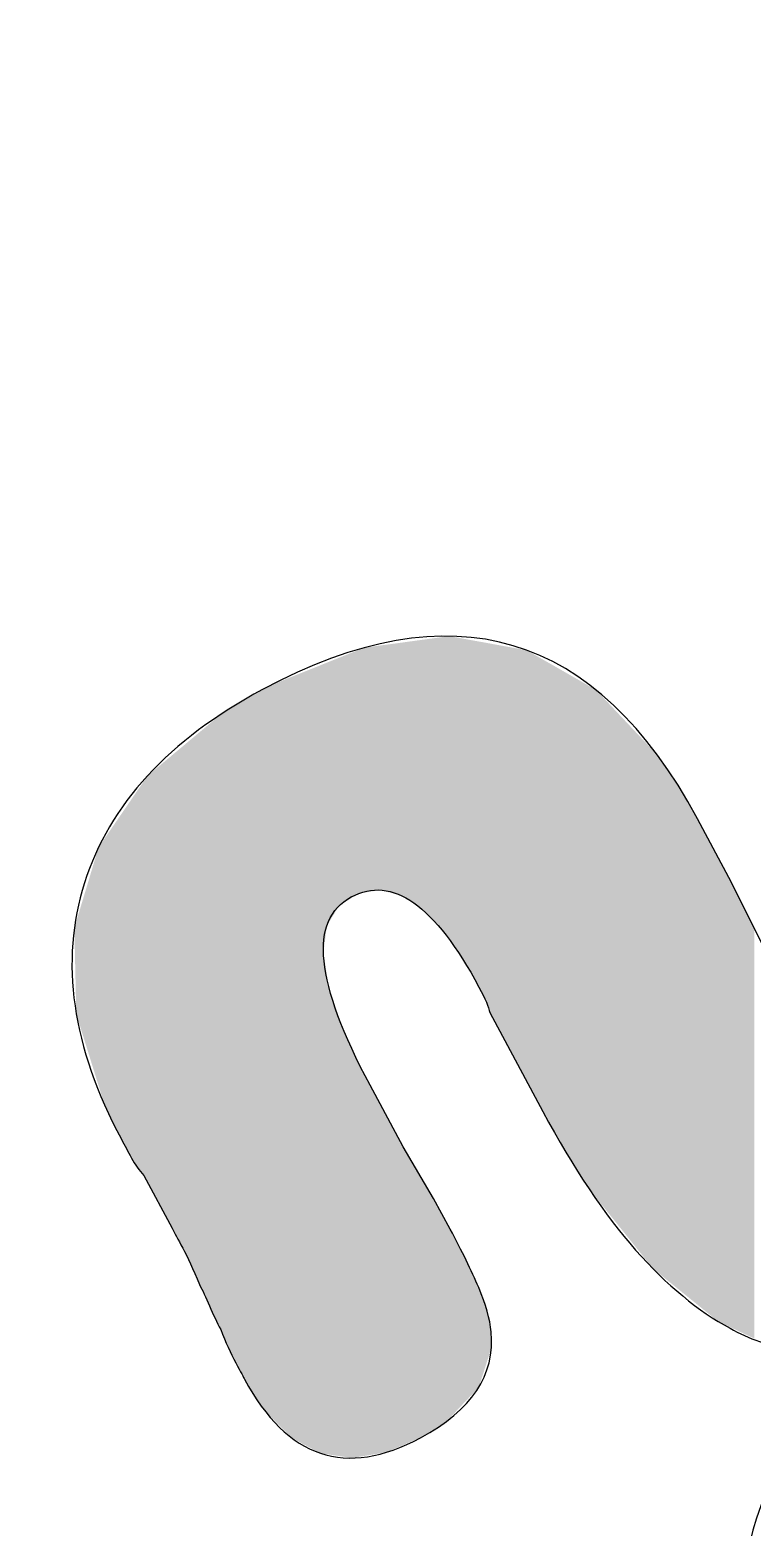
# Model space of a CAD drawing. Extents: x 57 to 94.3, y -56 to -38.7.
# Drawn here: x 60.927 to 63.07, y -51.742 to -47.299 of the extents above; entities that cross this region are included whole.
import ezdxf

# ---------------------------------------------------------------- set-up
doc = ezdxf.new("R2010")
doc.units = 0
doc.layers.add('LAYER_5', color=7, linetype='CONTINUOUS')

# ---------------------------------------------------------------- blocks, each defined once
blk = doc.blocks.new('*U8')
at = {"layer": 'LAYER_5', "color": 7}
for points in [[(61.9035, -49.8618), (61.8833, -49.1468), (61.9035, -49.1387)], [(61.9194, -49.8593), (61.9035, -49.1387), (61.9194, -49.1324)], [(61.9035, -49.8618), (61.9035, -49.1387), (61.9194, -49.8593)], [(61.9217, -49.8589), (61.9194, -49.1324), (61.9217, -49.1321)], [(61.9194, -49.8593), (61.9194, -49.1324), (61.9217, -49.8589)], [(61.9593, -49.8529), (61.9217, -49.1321), (61.9593, -49.1269)], [(61.9217, -49.8589), (61.9217, -49.1321), (61.9593, -49.8529)], [(61.967, -49.8517), (61.9593, -49.1269), (61.967, -49.1259)], [(61.9593, -49.8529), (61.9593, -49.1269), (61.967, -49.8517)], [(61.9858, -49.8567), (61.967, -49.1259), (61.9858, -49.1233)], [(61.967, -49.8517), (61.967, -49.1259), (61.9858, -49.8567)], [(62.0078, -49.8627), (61.9858, -49.1233), (62.0078, -49.1204)], [(61.9858, -49.8567), (61.9858, -49.1233), (62.0078, -49.8627)], [(62.0313, -49.869), (62.0078, -49.1204), (62.0313, -49.1172)], [(62.0078, -49.8627), (62.0078, -49.1204), (62.0313, -49.869)], [(62.0346, -49.8713), (62.0313, -49.1172), (62.0346, -49.1167)], [(62.0313, -49.869), (62.0313, -49.1172), (62.0346, -49.8713)], [(62.0594, -49.8883), (62.0346, -49.1167), (62.0594, -49.1133)], [(62.0346, -49.8713), (62.0346, -49.1167), (62.0594, -49.8883)], [(62.0934, -49.9116), (62.0594, -49.1133), (62.0934, -49.1087)], [(62.0594, -49.8883), (62.0594, -49.1133), (62.0934, -49.9116)], [(62.0964, -49.9137), (62.0934, -49.1087), (62.0964, -49.1083)], [(62.0934, -49.9116), (62.0934, -49.1087), (62.0964, -49.9137)], [(62.1042, -49.9223), (62.0964, -49.1083), (62.1042, -49.1072)], [(62.0964, -49.9137), (62.0964, -49.1083), (62.1042, -49.9223)], [(62.1254, -49.9454), (62.1042, -49.1072), (62.1254, -49.1044)], [(62.1042, -49.9223), (62.1042, -49.1072), (62.1254, -49.9454)], [(62.1408, -49.9622), (62.1254, -49.1044), (62.1408, -49.1023)], [(62.1254, -49.9454), (62.1254, -49.1044), (62.1408, -49.9622)], [(62.1623, -49.9858), (62.1408, -49.1023), (62.1623, -49.0993)], [(62.1408, -49.9622), (62.1408, -49.1023), (62.1623, -49.9858)], [(62.1633, -49.9873), (62.1623, -49.0993), (62.1633, -49.0992)], [(62.1623, -49.9858), (62.1623, -49.0993), (62.1633, -49.9873)], [(62.1718, -50), (62.1633, -49.0992), (62.1718, -49.098)], [(62.1633, -49.9873), (62.1633, -49.0992), (62.1718, -50)], [(62.1718, -50), (62.1718, -49.098), (62.1808, -50.0134)], [(62.1808, -50.0134), (62.1718, -49.098), (62.1808, -49.0997)], [(62.1808, -50.0134), (62.1808, -49.0997), (62.229, -50.0853)], [(62.229, -50.0853), (62.1808, -49.0997), (62.229, -49.1085)], [(62.229, -50.0853), (62.229, -49.1085), (62.2416, -50.1077)], [(62.2416, -50.1077), (62.229, -49.1085), (62.2416, -49.1108)], [(62.2416, -50.1077), (62.2416, -49.1108), (62.2593, -50.139)], [(62.2593, -50.139), (62.2416, -49.1108), (62.2593, -49.114)], [(62.2593, -50.139), (62.2593, -49.114), (62.26, -50.1404)], [(62.26, -50.1404), (62.2593, -49.114), (62.26, -49.1141)], [(62.26, -50.1404), (62.26, -49.1141), (62.2646, -50.1491)], [(62.2646, -50.1491), (62.26, -49.1141), (62.2646, -49.1149)], [(62.2646, -50.1491), (62.2646, -49.1149), (62.2795, -50.1797)], [(62.2795, -50.1797), (62.2646, -49.1149), (62.2795, -49.1176)], [(62.2795, -50.1797), (62.2795, -49.1176), (62.2818, -50.1854)], [(62.2818, -50.1854), (62.2795, -49.1176), (62.2818, -49.1181)], [(62.2818, -50.1854), (62.2818, -49.1181), (62.2925, -50.2125)], [(62.2925, -50.2125), (62.2818, -49.1181), (62.2925, -49.12)], [(62.2925, -50.2125), (62.2925, -49.12), (62.2954, -50.2199)], [(62.2954, -50.2199), (62.2925, -49.12), (62.2954, -49.1205)], [(62.2954, -50.2199), (62.2954, -49.1205), (62.2968, -50.2234)], [(62.2968, -50.2234), (62.2954, -49.1205), (62.2968, -49.1208)], [(62.2968, -50.2234), (62.2968, -49.1208), (62.2984, -50.2275)], [(62.2984, -50.2275), (62.2968, -49.1208), (62.2984, -49.1211)], [(62.2984, -50.2275), (62.2984, -49.1211), (62.3631, -50.3479)], [(62.3631, -50.3479), (62.2984, -49.1211), (62.3631, -49.1329)], [(62.3631, -50.3479), (62.3631, -49.1329), (62.401, -50.4187)], [(62.401, -50.4187), (62.3631, -49.1329), (62.401, -49.1398)], [(61.7982, -51.5243), (61.7893, -49.1845), (61.7982, -49.1809)], [(61.8085, -49.9574), (61.7982, -49.1809), (61.8085, -49.1768)], [(61.7982, -50.0372), (61.7982, -49.1809), (61.8085, -49.9574)], [(61.8137, -49.9489), (61.8085, -49.1768), (61.8137, -49.1747)], [(61.8085, -49.9574), (61.8085, -49.1768), (61.8137, -49.9489)], [(61.8444, -49.8987), (61.8137, -49.1747), (61.8444, -49.1624)], [(61.8137, -49.9489), (61.8137, -49.1747), (61.8444, -49.8987)], [(61.8548, -49.8922), (61.8444, -49.1624), (61.8548, -49.1582)], [(61.8444, -49.8987), (61.8444, -49.1624), (61.8548, -49.8922)], [(61.8833, -49.8744), (61.8548, -49.1582), (61.8833, -49.1468)], [(61.8548, -49.8922), (61.8548, -49.1582), (61.8833, -49.8744)], [(61.8833, -49.8744), (61.8833, -49.1468), (61.9035, -49.8618)], [(62.401, -50.4187), (62.401, -49.1398), (62.4347, -50.4814)], [(62.4347, -50.4814), (62.401, -49.1398), (62.4347, -49.159)], [(62.4347, -50.4814), (62.4347, -49.159), (62.4491, -50.5083)], [(62.4491, -50.5083), (62.4347, -49.159), (62.4491, -49.1673)], [(62.4491, -50.5083), (62.4491, -49.1673), (62.492, -50.5858)], [(62.492, -50.5858), (62.4491, -49.1673), (62.492, -49.1918)], [(61.7038, -51.4774), (61.6436, -49.2428), (61.7038, -49.2187)], [(61.7893, -51.523), (61.7038, -49.2187), (61.7893, -49.1845)], [(61.7038, -51.4774), (61.7038, -49.2187), (61.7893, -51.523)], [(61.7893, -51.523), (61.7893, -49.1845), (61.7982, -51.5243)], [(62.492, -50.5858), (62.492, -49.1918), (62.5864, -50.7387)], [(62.5864, -50.7387), (62.492, -49.1918), (62.5864, -49.2458)], [(61.6268, -51.4005), (61.5641, -49.2892), (61.6268, -49.2526)], [(61.6436, -51.4173), (61.6268, -49.2526), (61.6436, -49.2428)], [(61.6268, -51.4005), (61.6268, -49.2526), (61.6436, -51.4173)], [(61.6436, -51.4173), (61.6436, -49.2428), (61.7038, -51.4774)], [(62.5864, -50.7387), (62.5864, -49.2458), (62.607, -50.7642)], [(62.607, -50.7642), (62.5864, -49.2458), (62.607, -49.2576)], [(62.607, -50.7642), (62.607, -49.2576), (62.7769, -50.9758)], [(62.7769, -50.9758), (62.607, -49.2576), (62.7769, -49.4379)], [(61.5432, -51.2643), (61.4944, -49.3297), (61.5432, -49.3013)], [(61.5622, -51.2996), (61.5432, -49.3013), (61.5622, -49.2903)], [(61.5432, -51.2643), (61.5432, -49.3013), (61.5622, -51.2996)], [(61.5641, -51.3031), (61.5622, -49.2903), (61.5641, -49.2892)], [(61.5622, -51.2996), (61.5622, -49.2903), (61.5641, -51.3031)], [(61.5641, -51.3031), (61.5641, -49.2892), (61.6268, -51.4005)], [(61.4849, -51.1395), (61.4408, -49.3746), (61.4849, -49.3377)], [(61.4944, -51.1599), (61.4849, -49.3377), (61.4944, -49.3297)], [(61.4849, -51.1395), (61.4849, -49.3377), (61.4944, -51.1599)], [(61.4944, -51.1599), (61.4944, -49.3297), (61.5432, -51.2643)], [(61.4408, -51.0432), (61.3806, -49.4251), (61.4408, -49.3746)], [(61.4408, -51.0432), (61.4408, -49.3746), (61.4849, -51.1395)], [(61.3566, -50.8696), (61.3488, -49.4517), (61.3566, -49.4452)], [(61.3806, -50.9142), (61.3566, -49.4452), (61.3806, -49.4251)], [(61.3566, -50.8696), (61.3566, -49.4452), (61.3806, -50.9142)], [(61.3806, -50.9142), (61.3806, -49.4251), (61.4408, -51.0432)], [(62.7769, -50.9758), (62.7769, -49.4379), (62.7897, -50.9861)], [(62.7897, -50.9861), (62.7769, -49.4379), (62.7897, -49.4514)], [(61.3224, -50.8059), (61.2811, -49.5084), (61.3224, -49.4738)], [(61.3488, -50.855), (61.3224, -49.4738), (61.3488, -49.4517)], [(61.3224, -50.8059), (61.3224, -49.4738), (61.3488, -50.855)], [(61.3488, -50.855), (61.3488, -49.4517), (61.3566, -50.8696)], [(62.7897, -50.9861), (62.7897, -49.4514), (62.8723, -51.0531)], [(62.8723, -51.0531), (62.7897, -49.4514), (62.8723, -49.5769)], [(61.2623, -50.6958), (61.2368, -49.5701), (61.2623, -49.533)], [(61.2765, -50.7209), (61.2623, -49.533), (61.2765, -49.5122)], [(61.2623, -50.6958), (61.2623, -49.533), (61.2765, -50.7209)], [(61.2811, -50.7289), (61.2765, -49.5122), (61.2811, -49.5084)], [(61.2765, -50.7209), (61.2765, -49.5122), (61.2811, -50.7289)], [(61.2811, -50.7289), (61.2811, -49.5084), (61.3224, -50.8059)], [(61.2368, -50.661), (61.2152, -49.6017), (61.2368, -49.5701)], [(61.2368, -50.661), (61.2368, -49.5701), (61.2623, -50.6958)], [(62.8723, -51.0531), (62.8723, -49.5769), (62.908, -51.082)], [(62.908, -51.082), (62.8723, -49.5769), (62.908, -49.6402)], [(61.199, -50.5914), (61.1821, -49.65), (61.199, -49.6254)], [(61.2002, -50.5937), (61.199, -49.6254), (61.2002, -49.6236)], [(61.199, -50.5914), (61.199, -49.6254), (61.2002, -50.5937)], [(61.205, -50.6028), (61.2002, -49.6236), (61.205, -49.6165)], [(61.2002, -50.5937), (61.2002, -49.6236), (61.205, -50.6028)], [(61.2152, -50.6217), (61.205, -49.6165), (61.2152, -49.6017)], [(61.205, -50.6028), (61.205, -49.6165), (61.2152, -50.6217)], [(61.2152, -50.6217), (61.2152, -49.6017), (61.2368, -50.661)], [(61.1821, -50.5592), (61.1488, -49.6985), (61.1821, -49.65)], [(61.1821, -50.5592), (61.1821, -49.65), (61.199, -50.5914)], [(62.908, -51.082), (62.908, -49.6402), (62.9086, -51.0825)], [(62.9086, -51.0825), (62.908, -49.6402), (62.9086, -49.6414)], [(62.9086, -51.0825), (62.9086, -49.6414), (62.9204, -51.0921)], [(62.9204, -51.0921), (62.9086, -49.6414), (62.9204, -49.6634)], [(62.9204, -51.0921), (62.9204, -49.6634), (62.9683, -51.1308)], [(62.9683, -51.1308), (62.9204, -49.6634), (62.9683, -49.7524)], [(61.1488, -50.4894), (61.1311, -49.7244), (61.1488, -49.6985)], [(61.1488, -50.4894), (61.1488, -49.6985), (61.1821, -50.5592)], [(61.1311, -50.4325), (61.0647, -49.9449), (61.1311, -49.7244)], [(61.1311, -50.4325), (61.1311, -49.7244), (61.1488, -50.4894)], [(62.9683, -51.1308), (62.9683, -49.7524), (62.9696, -51.132)], [(62.9696, -51.132), (62.9683, -49.7524), (62.9696, -49.755)], [(62.9696, -51.132), (62.9696, -49.755), (63.0071, -51.1496)], [(63.0071, -51.1496), (62.9696, -49.755), (63.0071, -49.8247)], [(63.0071, -51.1496), (63.0071, -49.8247), (63.0261, -51.1586)], [(63.0261, -51.1586), (63.0071, -49.8247), (63.0261, -49.8625)], [(63.0261, -51.1586), (63.0261, -49.8625), (63.0384, -51.1644)], [(63.0384, -51.1644), (63.0261, -49.8625), (63.0384, -49.8872)], [(63.0384, -51.1644), (63.0384, -49.8872), (63.0584, -51.1738)], [(63.0584, -51.1738), (63.0384, -49.8872), (63.0584, -49.9275)], [(63.0584, -51.1738), (63.0584, -49.9275), (63.0632, -51.1761)], [(63.0632, -51.1761), (63.0584, -49.9275), (63.0632, -49.9372)], [(63.0632, -51.1761), (63.0632, -49.9372), (63.0771, -51.1826)], [(63.0771, -51.1826), (63.0632, -49.9372), (63.0771, -49.9651)], [(61.0647, -50.2193), (61.059, -49.9638), (61.0647, -49.9449)], [(61.0647, -50.2193), (61.0647, -49.9449), (61.1311, -50.4325)], [(61.7982, -51.5243), (61.7982, -50.0372), (61.8085, -51.5258)], [(61.8085, -51.5258), (61.7982, -50.0372), (61.8085, -50.1039)], [(61.8085, -51.5258), (61.8085, -50.1039), (61.8137, -51.5266)], [(61.8137, -51.5266), (61.8085, -50.1039), (61.8137, -50.1379)], [(61.8137, -51.5266), (61.8137, -50.1379), (61.8444, -51.5312)], [(61.8444, -51.5312), (61.8137, -50.1379), (61.8444, -50.2288)], [(61.8444, -51.5312), (61.8444, -50.2288), (61.8548, -51.5328)], [(61.8548, -51.5328), (61.8444, -50.2288), (61.8548, -50.2597)], [(61.8548, -51.5328), (61.8548, -50.2597), (61.8833, -51.5371)], [(61.8833, -51.5371), (61.8548, -50.2597), (61.8833, -50.3205)], [(61.8833, -51.5371), (61.8833, -50.3205), (61.9035, -51.5337)], [(61.9035, -51.5337), (61.8833, -50.3205), (61.9035, -50.3636)], [(61.9035, -51.5337), (61.9035, -50.3636), (61.9194, -51.531)], [(61.9194, -51.531), (61.9035, -50.3636), (61.9194, -50.3975)], [(61.9194, -51.531), (61.9194, -50.3975), (61.9217, -51.5306)], [(61.9217, -51.5306), (61.9194, -50.3975), (61.9217, -50.4025)], [(61.9217, -51.5306), (61.9217, -50.4025), (61.9593, -51.5243)], [(61.9593, -51.5243), (61.9217, -50.4025), (61.9593, -50.4731)], [(61.9593, -51.5243), (61.9593, -50.4731), (61.967, -51.523)], [(61.967, -51.523), (61.9593, -50.4731), (61.967, -50.4873)], [(61.967, -51.523), (61.967, -50.4873), (61.9858, -51.5199)], [(61.9858, -51.5199), (61.967, -50.4873), (61.9858, -50.5224)], [(61.9858, -51.5199), (61.9858, -50.5224), (62.0078, -51.5103)], [(62.0078, -51.5103), (61.9858, -50.5224), (62.0078, -50.5635)], [(62.0078, -51.5103), (62.0078, -50.5635), (62.0313, -51.5001)], [(62.0313, -51.5001), (62.0078, -50.5635), (62.0313, -50.6072)], [(62.0313, -51.5001), (62.0313, -50.6072), (62.0346, -51.4986)], [(62.0346, -51.4986), (62.0313, -50.6072), (62.0346, -50.6134)], [(62.0346, -51.4986), (62.0346, -50.6134), (62.0594, -51.4879)], [(62.0594, -51.4879), (62.0346, -50.6134), (62.0594, -50.6553)], [(62.0594, -51.4879), (62.0594, -50.6553), (62.0934, -51.4731)], [(62.0934, -51.4731), (62.0594, -50.6553), (62.0934, -50.7127)], [(62.0934, -51.4731), (62.0934, -50.7127), (62.0964, -51.4712)], [(62.0964, -51.4712), (62.0934, -50.7127), (62.0964, -50.7178)], [(62.0964, -51.4712), (62.0964, -50.7178), (62.1042, -51.4662)], [(62.1042, -51.4662), (62.0964, -50.7178), (62.1042, -50.7311)], [(62.1042, -51.4662), (62.1042, -50.7311), (62.1254, -51.4527)], [(62.1254, -51.4527), (62.1042, -50.7311), (62.1254, -50.7668)], [(62.1254, -51.4527), (62.1254, -50.7668), (62.1408, -51.4429)], [(62.1408, -51.4429), (62.1254, -50.7668), (62.1408, -50.7955)], [(62.1408, -51.4429), (62.1408, -50.7955), (62.1623, -51.4292)], [(62.1623, -51.4292), (62.1408, -50.7955), (62.1623, -50.8356)], [(62.1623, -51.4292), (62.1623, -50.8356), (62.1633, -51.4286)], [(62.1633, -51.4286), (62.1623, -50.8356), (62.1633, -50.8375)], [(62.1633, -51.4286), (62.1633, -50.8375), (62.1718, -51.4196)], [(62.1718, -51.4196), (62.1633, -50.8375), (62.1718, -50.8534)], [(62.1718, -51.4196), (62.1718, -50.8534), (62.1808, -51.41)], [(62.1808, -51.41), (62.1718, -50.8534), (62.1808, -50.8702)], [(62.1808, -51.41), (62.1808, -50.8702), (62.229, -51.3592)], [(62.229, -51.3592), (62.1808, -50.8702), (62.229, -50.9667)], [(62.229, -51.3592), (62.229, -50.9667), (62.2416, -51.3458)], [(62.2416, -51.3458), (62.229, -50.9667), (62.2416, -50.9921)], [(62.2416, -51.3458), (62.2416, -50.9921), (62.2593, -51.3272)], [(62.2593, -51.3272), (62.2416, -50.9921), (62.2593, -51.0365)], [(62.2593, -51.3272), (62.2593, -51.0365), (62.26, -51.3248)], [(62.26, -51.3248), (62.2593, -51.0365), (62.26, -51.0385)], [(62.26, -51.3248), (62.26, -51.0385), (62.2646, -51.3104)], [(62.2646, -51.3104), (62.26, -51.0385), (62.2646, -51.0501)], [(62.2646, -51.3104), (62.2646, -51.0501), (62.2795, -51.2637)], [(62.2795, -51.2637), (62.2646, -51.0501), (62.2795, -51.0877)], [(62.2795, -51.2637), (62.2795, -51.0877), (62.2818, -51.2566)], [(62.2818, -51.2566), (62.2795, -51.0877), (62.2818, -51.0934)], [(62.2818, -51.2566), (62.2818, -51.0934), (62.2925, -51.2231)], [(62.2925, -51.2231), (62.2818, -51.0934), (62.2925, -51.1372)], [(62.2925, -51.2231), (62.2925, -51.1372), (62.2954, -51.2139)], [(62.2954, -51.2139), (62.2925, -51.1372), (62.2954, -51.1574)], [(62.2954, -51.2139), (62.2954, -51.1574), (62.2968, -51.2096)]]:
    blk.add_solid(points, dxfattribs=at)
blk = doc.blocks.new('BLOCK_2')
at = {"layer": 'LAYER_5'}
for points, knots in [([(63.2475, -51.4003), (63.2687, -51.3664), (63.2909, -51.3376), (63.3145, -51.3138), (63.3383, -51.2897), (63.3639, -51.262), (63.3917, -51.2303), (63.3188, -51.2301), (63.2501, -51.225), (63.1856, -51.2148), (63.1212, -51.2045), (63.0611, -51.1834), (63.0049, -51.1521), (62.9107, -51.1018), (62.8174, -51.0243), (62.7247, -50.9199), (62.6322, -50.8153), (62.5404, -50.6784), (62.4492, -50.5085), (62.4492, -50.5085), (62.2916, -50.2149), (62.2916, -50.2149), (62.289, -50.1995), (62.2782, -50.1744), (62.2596, -50.1396), (62.1287, -49.8958), (62.0024, -49.8068), (61.8806, -49.8722), (61.7544, -49.9399), (61.773, -50.126), (61.9366, -50.4307), (61.9366, -50.4307), (62.0346, -50.6134), (62.0346, -50.6134), (62.0346, -50.6134), (62.1252, -50.7666), (62.1252, -50.7666), (62.1252, -50.7666), (62.1743, -50.858), (62.1743, -50.858), (62.2095, -50.9232), (62.2375, -50.9809), (62.2589, -51.0312), (62.2803, -51.0813), (62.2927, -51.1252), (62.2959, -51.1628), (62.3085, -51.2904), (62.2386, -51.3953), (62.0863, -51.477), (61.8644, -51.5962), (61.6903, -51.5383), (61.5642, -51.3033), (61.5618, -51.2988), (61.553, -51.2825), (61.5378, -51.2542), (61.5227, -51.226), (61.508, -51.1933), (61.4936, -51.1562), (61.4819, -51.1343), (61.4708, -51.1109), (61.4602, -51.0859), (61.4495, -51.0606), (61.4393, -51.0394), (61.43, -51.022), (61.4111, -50.9762), (61.3945, -50.9402), (61.3806, -50.9142), (61.3665, -50.888), (61.3559, -50.8686), (61.3491, -50.8555), (61.3491, -50.8555), (61.2648, -50.6987), (61.2648, -50.6987), (61.2512, -50.6836), (61.2392, -50.6663), (61.2286, -50.6469), (61.2181, -50.6272), (61.2082, -50.6086), (61.1988, -50.5912), (61.0516, -50.3172), (61.0151, -50.0636), (61.0889, -49.8306), (61.1628, -49.5975), (61.3391, -49.4061), (61.6174, -49.2566), (62.1788, -48.9553), (62.6089, -49.0831), (62.908, -49.6402), (62.908, -49.6402), (63.0096, -49.8293), (63.0096, -49.8293), (63.0096, -49.8293), (63.1152, -50.0417), (63.1152, -50.0417), (63.1152, -50.0417), (63.1887, -50.1788), (63.1887, -50.1788), (63.3265, -50.4355), (63.4566, -50.5733), (63.5785, -50.5917), (63.7102, -50.6277), (63.9279, -50.564), (64.2328, -50.4005), (64.2328, -50.4005), (64.8136, -50.0886), (64.8136, -50.0886), (64.8746, -50.0559), (64.877, -49.9873), (64.8208, -49.8829), (64.8208, -49.8829), (64.5614, -49.3999), (64.5614, -49.3999), (64.4798, -49.2475), (64.415, -49.1295), (64.3675, -49.0459), (64.3196, -48.9622), (64.29, -48.9095), (64.2782, -48.8878), (64.2782, -48.8878), (64.2817, -48.8942), (64.2817, -48.8942), (64.158, -48.7476), (64.0443, -48.7023), (63.9396, -48.7583), (63.9003, -48.7795), (63.8659, -48.8034), (63.8357, -48.831), (63.7732, -48.8814), (63.7157, -48.9207), (63.6635, -48.9486), (63.459, -49.0585), (63.3029, -49.0132), (63.1955, -48.813), (63.0833, -48.6043), (63.1579, -48.4298), (63.419, -48.2896), (63.4301, -48.2892), (63.4399, -48.2868), (63.4485, -48.282), (63.4747, -48.268), (63.4978, -48.2586), (63.5174, -48.2536), (63.5174, -48.2536), (63.8748, -48.1206), (63.8748, -48.1206), (63.9492, -48.0918), (64.0133, -48.0656), (64.0681, -48.042), (64.1225, -48.0183), (64.1739, -47.9936), (64.2217, -47.968), (64.2479, -47.954), (64.2834, -47.929), (64.3289, -47.8935), (64.3744, -47.8579), (64.4219, -47.8212), (64.4715, -47.7833), (64.5211, -47.7454), (64.5704, -47.7065), (64.619, -47.6663), (64.6675, -47.6264), (64.7103, -47.5936), (64.7471, -47.5682), (64.795, -47.5425), (64.8319, -47.5199), (64.8577, -47.5003), (64.8839, -47.4808), (64.9349, -47.4588), (65.0117, -47.4345), (65.2639, -47.2991), (65.4461, -47.3358), (65.5584, -47.5446), (65.6611, -47.7361), (65.6125, -47.8856), (65.4124, -47.9931), (65.4079, -47.9953), (65.401, -47.9978), (65.391, -48.0003), (65.381, -48.0028), (65.3676, -48.0086), (65.35, -48.0181), (65.3369, -48.025), (65.319, -48.0332), (65.2959, -48.0427), (65.2732, -48.0522), (65.2508, -48.0629), (65.2291, -48.0746), (65.205, -48.0818), (65.1816, -48.0903), (65.1585, -48.0999), (65.1357, -48.1092), (65.1133, -48.1199), (65.0916, -48.1316), (64.9525, -48.2064), (64.9504, -48.3698), (65.0858, -48.6224), (65.0858, -48.6224), (66.4349, -51.1354), (66.4349, -51.1354), (66.5658, -51.3789), (66.7022, -51.4711), (66.8442, -51.4118), (66.8417, -51.4074), (66.8597, -51.3936), (66.8976, -51.3705), (66.9354, -51.3473), (66.964, -51.3276), (66.9837, -51.3116), (67.0075, -51.2932), (67.034, -51.2747), (67.0633, -51.2563), (67.0925, -51.2377), (67.118, -51.2225), (67.1397, -51.211), (67.2183, -51.169), (67.3037, -51.1609), (67.3961, -51.1869), (67.4884, -51.2129), (67.5545, -51.2628), (67.5942, -51.3369), (67.7041, -51.5414), (67.6307, -51.7126), (67.3737, -51.8506), (67.3651, -51.8552), (67.3509, -51.8628), (67.3313, -51.8733), (67.3117, -51.8838), (67.292, -51.8914), (67.2724, -51.8966), (67.2179, -51.9202), (67.1618, -51.9434), (67.1036, -51.966), (67.046, -51.9887), (66.9919, -52.0106), (66.9417, -52.0321), (66.8958, -52.0511), (66.8473, -52.073), (66.7959, -52.0976), (66.7449, -52.1222), (66.6888, -52.151), (66.6278, -52.1837), (66.5668, -52.2165), (66.5055, -52.2507), (66.4435, -52.2869), (66.3815, -52.3229), (66.315, -52.3629), (66.2433, -52.407), (66.2433, -52.407), (66.2041, -52.428), (66.2041, -52.428), (66.2041, -52.428), (65.7414, -52.71), (65.7414, -52.71), (65.6656, -52.7563), (65.5901, -52.8009), (65.515, -52.8441), (65.4403, -52.887), (65.37, -52.9263), (65.3045, -52.9613), (64.3168, -53.4915), (63.6185, -53.3759), (63.2098, -52.6144), (62.9691, -52.1662), (62.9819, -51.7615), (63.2475, -51.4003)], [0, 0, 0, 0, 1, 1, 1, 2, 2, 2, 3, 3, 3, 4, 4, 4, 5, 5, 5, 6, 6, 6, 7, 7, 7, 8, 8, 8, 9, 9, 9, 10, 10, 10, 11, 11, 11, 12, 12, 12, 13, 13, 13, 14, 14, 14, 15, 15, 15, 16, 16, 16, 17, 17, 17, 18, 18, 18, 19, 19, 19, 20, 20, 20, 21, 21, 21, 22, 22, 22, 23, 23, 23, 24, 24, 24, 25, 25, 25, 26, 26, 26, 27, 27, 27, 28, 28, 28, 29, 29, 29, 30, 30, 30, 31, 31, 31, 32, 32, 32, 33, 33, 33, 34, 34, 34, 35, 35, 35, 36, 36, 36, 37, 37, 37, 38, 38, 38, 39, 39, 39, 40, 40, 40, 41, 41, 41, 42, 42, 42, 43, 43, 43, 44, 44, 44, 45, 45, 45, 46, 46, 46, 47, 47, 47, 48, 48, 48, 49, 49, 49, 50, 50, 50, 51, 51, 51, 52, 52, 52, 53, 53, 53, 54, 54, 54, 55, 55, 55, 56, 56, 56, 57, 57, 57, 58, 58, 58, 59, 59, 59, 60, 60, 60, 61, 61, 61, 62, 62, 62, 63, 63, 63, 64, 64, 64, 65, 65, 65, 66, 66, 66, 67, 67, 67, 68, 68, 68, 69, 69, 69, 70, 70, 70, 71, 71, 71, 72, 72, 72, 73, 73, 73, 74, 74, 74, 75, 75, 75, 76, 76, 76, 77, 77, 77, 78, 78, 78, 79, 79, 79, 80, 80, 80, 81, 81, 81, 82, 82, 82, 83, 83, 83, 84, 84, 84, 85, 85, 85, 86, 86, 86, 87, 87, 87, 88, 88, 88, 88]), ([(61.7483, -53.7125), (61.8975, -53.9512), (62.0417, -54.0327), (62.181, -53.9574), (62.1867, -53.948), (62.2012, -53.9361), (62.2243, -53.9218), (62.2472, -53.9073), (62.2699, -53.8901), (62.2925, -53.8703), (62.2925, -53.8703), (62.2863, -53.8742), (62.2863, -53.8742), (62.3538, -53.8145), (62.4107, -53.7704), (62.4567, -53.7416), (62.6494, -53.6212), (62.8032, -53.6531), (62.9185, -53.8374), (63.0415, -54.0343), (62.9772, -54.2112), (62.7259, -54.3683), (62.7176, -54.3734), (62.704, -54.3819), (62.6851, -54.3938), (62.6663, -54.4055), (62.6472, -54.4144), (62.6279, -54.4208), (62.6279, -54.4208), (62.2861, -54.5731), (62.2861, -54.5731), (62.2224, -54.6013), (62.1587, -54.6323), (62.0954, -54.6661), (62.032, -54.6998), (61.9669, -54.7377), (61.8998, -54.7796), (61.7952, -54.8451), (61.6901, -54.9193), (61.5849, -55.0027), (61.5849, -55.0027), (61.2166, -55.294), (61.2166, -55.294), (61.1815, -55.3217), (61.1384, -55.3529), (61.0874, -55.3878), (61.0364, -55.4225), (60.9794, -55.4597), (60.9165, -55.4989), (60.5314, -55.7396), (60.1769, -55.8853), (59.8532, -55.9361), (59.4183, -56.0042), (58.9936, -55.9258), (58.5795, -55.7013), (58.1654, -55.4765), (57.8118, -55.1298), (57.5188, -54.6607), (57.2726, -54.267), (57.1219, -53.8486), (57.0665, -53.4059), (57.0423, -53.1995), (57.047, -53.0016), (57.0799, -52.8121), (57.113, -52.6225), (57.1703, -52.444), (57.252, -52.2766), (57.3562, -52.0892), (57.493, -51.9074), (57.6626, -51.7316), (57.8323, -51.5557), (58.0302, -51.397), (58.2564, -51.2558), (58.3026, -51.227), (58.3492, -51.1993), (58.3966, -51.1726), (58.444, -51.1459), (58.492, -51.1202), (58.5406, -51.0956), (58.5406, -51.0956), (58.9788, -50.8742), (58.9788, -50.8742), (59.1249, -50.8003), (59.2734, -50.7163), (59.4241, -50.6221), (59.554, -50.5409), (59.6548, -50.4693), (59.7264, -50.4071), (59.7264, -50.4071), (59.9881, -50.1825), (59.9881, -50.1825), (60.0048, -50.172), (60.0182, -50.1608), (60.028, -50.1487), (60.028, -50.1487), (60.0845, -50.1134), (60.0845, -50.1134), (60.3276, -49.9615), (60.5105, -49.984), (60.6335, -50.1809), (60.6859, -50.2646), (60.7, -50.3504), (60.6762, -50.4381), (60.6525, -50.5258), (60.6008, -50.5945), (60.5212, -50.6443), (60.4709, -50.6756), (60.4063, -50.7073), (60.3272, -50.7392), (60.3105, -50.7497), (60.2931, -50.759), (60.275, -50.7674), (60.257, -50.7757), (60.2375, -50.7866), (60.2165, -50.7997), (60.0783, -50.8861), (60.085, -51.0506), (60.2368, -51.2937), (60.2368, -51.2937), (61.7483, -53.7125), (61.7483, -53.7125)], [0, 0, 0, 0, 1, 1, 1, 2, 2, 2, 3, 3, 3, 4, 4, 4, 5, 5, 5, 6, 6, 6, 7, 7, 7, 8, 8, 8, 9, 9, 9, 10, 10, 10, 11, 11, 11, 12, 12, 12, 13, 13, 13, 14, 14, 14, 15, 15, 15, 16, 16, 16, 17, 17, 17, 18, 18, 18, 19, 19, 19, 20, 20, 20, 21, 21, 21, 22, 22, 22, 23, 23, 23, 24, 24, 24, 25, 25, 25, 26, 26, 26, 27, 27, 27, 28, 28, 28, 29, 29, 29, 30, 30, 30, 31, 31, 31, 32, 32, 32, 33, 33, 33, 34, 34, 34, 35, 35, 35, 36, 36, 36, 37, 37, 37, 38, 38, 38, 39, 39, 39, 40, 40, 40, 40]), ([(59.4837, -51.6682), (59.3947, -51.5257), (59.2749, -51.4783), (59.124, -51.5261), (59.0744, -51.5395), (58.9092, -51.6341), (58.6286, -51.8094), (58.4109, -51.9455), (58.2404, -52.0971), (58.1177, -52.264), (57.9949, -52.4311), (57.9186, -52.6025), (57.8888, -52.7783), (57.8631, -52.9981), (57.8807, -53.229), (57.9413, -53.4706), (58.002, -53.7123), (58.1083, -53.9545), (58.26, -54.1974), (58.5008, -54.5827), (58.7759, -54.8623), (59.0853, -55.0357), (59.3947, -55.2094), (59.7028, -55.2526), (60.0096, -55.1658), (60.2044, -55.1139), (60.4232, -55.0121), (60.6661, -54.8604), (60.9551, -54.6799), (61.1227, -54.5517), (61.1687, -54.4764), (61.1687, -54.4764), (61.1727, -54.4828), (61.1727, -54.4828), (61.1932, -54.4408), (61.1615, -54.3529), (61.0776, -54.2189), (61.0776, -54.2189), (59.4837, -51.6682), (59.4837, -51.6682)], [0, 0, 0, 0, 1, 1, 1, 2, 2, 2, 3, 3, 3, 4, 4, 4, 5, 5, 5, 6, 6, 6, 7, 7, 7, 8, 8, 8, 9, 9, 9, 10, 10, 10, 11, 11, 11, 12, 12, 12, 13, 13, 13, 13])]:
    blk.add_open_spline(points, degree=3, knots=knots, dxfattribs=at)
at = {"layer": 'LAYER_5', "color": 7}
blk.add_blockref('*U8', (0, 0), dxfattribs=at)

msp = doc.modelspace()

# ---------------------------------------------------------------- block references
at = {"layer": 'LAYER_5'}
msp.add_blockref('BLOCK_2', (0, 0), dxfattribs=at)

doc.saveas('drawing.dxf')
